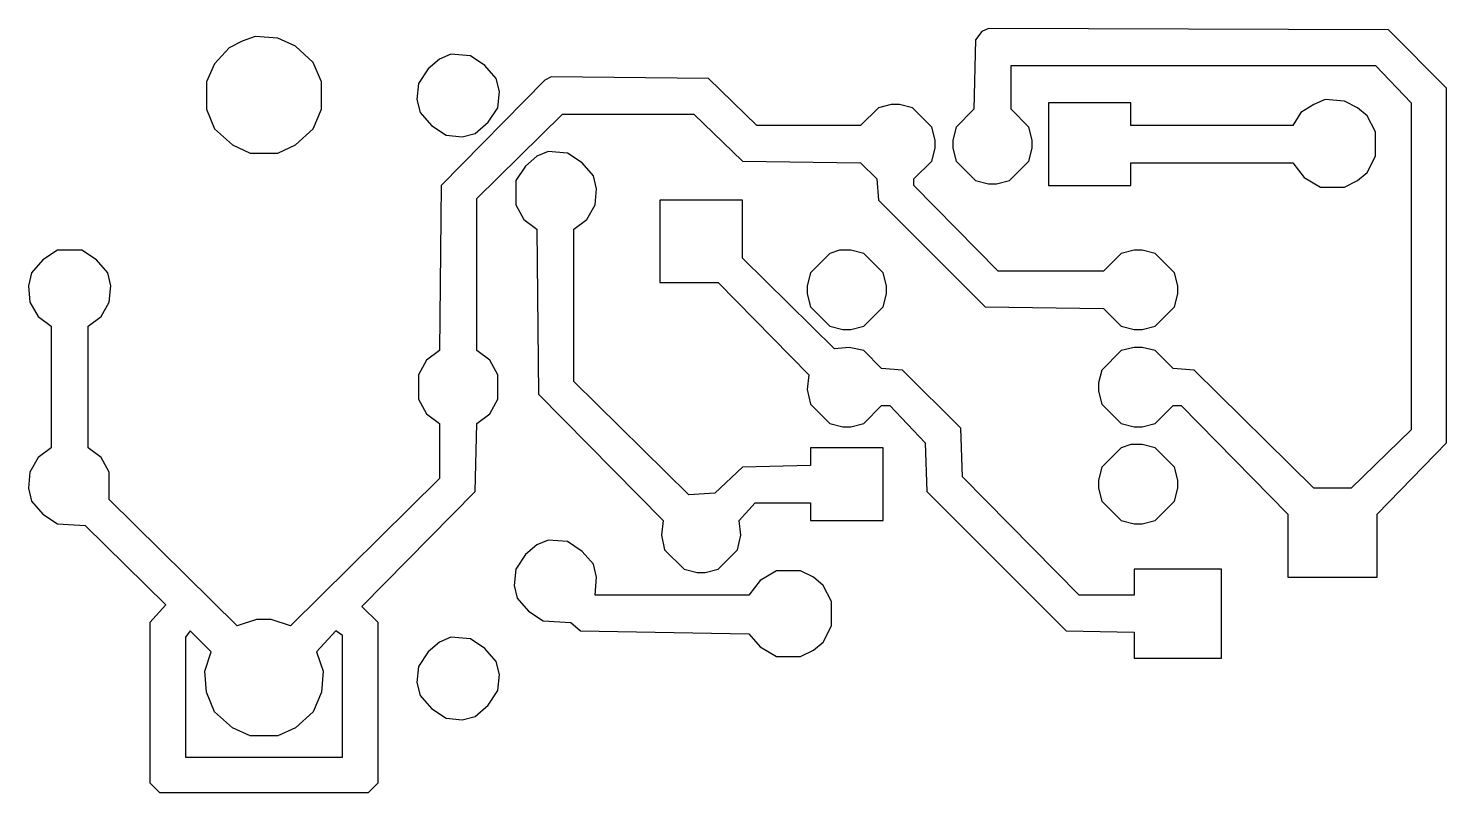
# Model space of a CAD drawing. Header units: millimetres. Extents: x 2.8 to 39.9, y 2.7 to 22.6.
import ezdxf

# ---------------------------------------------------------------- set-up
doc = ezdxf.new("R2010")
doc.units = ezdxf.units.MM
doc.layers.add('Default', color=70, linetype='Continuous')

msp = doc.modelspace()

# ---------------------------------------------------------------- linework, layer by layer
at = {"layer": 'Default'}
for points in [[(27.897667, 22.648333), (27.897667, 22.648333), (27.728333, 22.563667), (27.559, 22.352), (27.516667, 20.531667), (27.051, 20.066), (26.966333, 19.727333), (26.966333, 19.515667), (27.051, 19.177), (27.559, 18.669), (27.897667, 18.584333), (28.109333, 18.584333), (28.448, 18.669), (28.956, 19.177), (29.040667, 19.515667), (29.040667, 19.727333), (28.956, 20.066), (28.490333, 20.531667), (28.490333, 21.674667), (38.015333, 21.674667), (38.946667, 20.701), (38.946667, 12.149667), (37.380333, 10.625667), (36.406667, 10.625667), (33.274, 13.716), (32.723667, 13.758333), (32.258, 14.224), (31.919333, 14.308667), (31.707667, 14.308667), (31.369, 14.224), (30.861, 13.716), (30.776333, 13.377333), (30.776333, 13.165667), (30.861, 12.827), (31.369, 12.319), (31.707667, 12.234333), (31.919333, 12.234333), (32.258, 12.319), (32.723667, 12.784667), (32.935333, 12.784667), (35.729333, 9.948333), (35.729333, 8.297333), (38.057667, 8.297333), (38.057667, 9.948333), (39.878, 11.811), (39.878, 21.082), (38.354, 22.606), (27.897667, 22.648333)], [(8.720667, 22.436667), (8.720667, 22.436667), (8.382, 22.309667), (8.043333, 22.140333), (7.662333, 21.717), (7.450667, 21.251333), (7.450667, 20.531667), (7.662333, 20.023667), (8.128, 19.600333), (8.593667, 19.388667), (9.313333, 19.388667), (9.779, 19.600333), (10.244667, 20.023667), (10.456333, 20.531667), (10.456333, 21.251333), (10.244667, 21.759333), (9.779, 22.182667), (9.313333, 22.394333), (8.720667, 22.436667)], [(13.843, 21.971), (13.843, 21.971), (13.546667, 21.844), (13.250333, 21.59), (12.996333, 21.209), (12.954, 20.785667), (13.038667, 20.447), (13.335, 20.108333), (13.716, 19.854333), (14.139333, 19.812), (14.478, 19.896667), (14.816667, 20.193), (15.070667, 20.574), (15.113, 20.997333), (15.028333, 21.336), (14.732, 21.674667), (14.351, 21.928667), (13.843, 21.971)], [(16.467667, 21.378333), (16.467667, 21.378333), (16.298333, 21.293667), (13.589, 18.542), (13.546667, 14.224), (13.208, 13.97), (12.996333, 13.589), (12.996333, 12.954), (13.208, 12.573), (13.546667, 12.319), (13.546667, 10.879667), (9.652, 7.027333), (9.144, 7.196667), (8.763, 7.196667), (8.255, 7.027333), (4.910667, 10.329333), (4.910667, 11.049), (4.699, 11.43), (4.360333, 11.684), (4.360333, 14.859), (4.699, 15.113), (4.910667, 15.494), (4.953, 15.917333), (4.868333, 16.256), (4.572, 16.594667), (4.191, 16.848667), (3.556, 16.848667), (3.175, 16.594667), (2.878667, 16.256), (2.794, 15.917333), (2.836333, 15.494), (3.048, 15.113), (3.386667, 14.859), (3.386667, 11.684), (3.048, 11.43), (2.836333, 11.049), (2.794, 10.625667), (2.878667, 10.287), (3.175, 9.948333), (3.556, 9.694333), (4.275667, 9.652), (6.392333, 7.577667), (5.969, 7.112), (5.969, 2.921), (6.223, 2.667), (11.684, 2.667), (11.938, 2.921), (11.938, 7.112), (11.514667, 7.535333), (14.478, 10.541), (14.520333, 12.319), (14.859, 12.573), (15.070667, 12.954), (15.070667, 13.589), (14.859, 13.97), (14.520333, 14.224), (14.520333, 18.203333), (16.764, 20.404667), (20.193, 20.404667), (21.463, 19.177), (24.553333, 19.134667), (24.976667, 18.711333), (25.019, 18.161), (27.813, 15.367), (30.903333, 15.324667), (31.369, 14.859), (31.707667, 14.774333), (31.919333, 14.774333), (32.258, 14.859), (32.766, 15.367), (32.850667, 15.705667), (32.850667, 15.917333), (32.766, 16.256), (32.258, 16.764), (31.919333, 16.848667), (31.707667, 16.848667), (31.369, 16.764), (30.903333, 16.298333), (28.151667, 16.298333), (25.950333, 18.542), (25.950333, 18.711333), (26.416, 19.177), (26.500667, 19.515667), (26.500667, 19.727333), (26.416, 20.066), (25.908, 20.574), (25.569333, 20.658667), (25.357667, 20.658667), (25.019, 20.574), (24.553333, 20.108333), (21.844, 20.108333), (20.574, 21.336), (16.467667, 21.378333)], [(36.703, 20.785667), (36.703, 20.785667), (36.406667, 20.658667), (36.068, 20.447), (35.856333, 20.108333), (31.623, 20.108333), (31.623, 20.701), (29.464, 20.701), (29.464, 18.542), (31.623, 18.542), (31.623, 19.134667), (35.856333, 19.134667), (36.152667, 18.753667), (36.576, 18.499667), (37.211, 18.499667), (37.549667, 18.669), (37.803667, 18.880667), (38.015333, 19.304), (38.015333, 19.939), (37.803667, 20.362333), (37.549667, 20.574), (37.211, 20.743333), (36.703, 20.785667)], [(16.383, 19.431), (16.383, 19.431), (16.086667, 19.304), (15.790333, 19.05), (15.536333, 18.669), (15.536333, 18.034), (15.748, 17.653), (16.086667, 17.399), (16.129, 13.081), (19.388667, 9.779), (19.346333, 9.398), (19.431, 9.017), (19.939, 8.509), (20.277667, 8.424333), (20.489333, 8.424333), (20.828, 8.509), (21.336, 9.017), (21.420667, 9.398), (21.378333, 9.779), (21.801667, 10.244667), (23.241, 10.244667), (23.241, 9.779), (25.146, 9.779), (25.146, 11.684), (23.241, 11.684), (23.241, 11.218333), (21.463, 11.176), (20.743333, 10.498667), (20.066, 10.456333), (17.060333, 13.419667), (17.060333, 17.399), (17.399, 17.653), (17.610667, 18.034), (17.653, 18.457333), (17.568333, 18.796), (17.272, 19.134667), (16.891, 19.388667), (16.383, 19.431)], [(19.304, 18.161), (19.304, 18.161), (19.304, 16.002), (20.828, 16.002), (23.198667, 13.589), (23.156333, 13.208), (23.241, 12.827), (23.749, 12.319), (24.087667, 12.234333), (24.299333, 12.234333), (24.638, 12.319), (25.103667, 12.784667), (25.315333, 12.784667), (26.246667, 11.811), (26.289, 10.541), (29.929667, 6.900333), (31.707667, 6.858), (31.707667, 6.180667), (33.993667, 6.180667), (33.993667, 8.509), (31.707667, 8.509), (31.707667, 7.831667), (30.268333, 7.831667), (27.220333, 10.922), (27.178, 12.192), (25.654, 13.716), (25.103667, 13.758333), (24.638, 14.224), (24.257, 14.308667), (23.876, 14.266333), (21.463, 16.637), (21.463, 18.161), (19.304, 18.161)], [(24.003, 16.848667), (24.003, 16.848667), (23.749, 16.764), (23.241, 16.256), (23.156333, 15.917333), (23.156333, 15.705667), (23.241, 15.367), (23.749, 14.859), (24.087667, 14.774333), (24.299333, 14.774333), (24.638, 14.859), (25.146, 15.367), (25.230667, 15.705667), (25.230667, 15.917333), (25.146, 16.256), (24.638, 16.764), (24.299333, 16.848667), (24.003, 16.848667)], [(31.623, 11.768667), (31.623, 11.768667), (31.369, 11.684), (30.861, 11.176), (30.776333, 10.837333), (30.776333, 10.625667), (30.861, 10.287), (31.369, 9.779), (31.707667, 9.694333), (31.919333, 9.694333), (32.258, 9.779), (32.766, 10.287), (32.850667, 10.625667), (32.850667, 10.837333), (32.766, 11.176), (32.258, 11.684), (31.919333, 11.768667), (31.623, 11.768667)], [(16.383, 9.271), (16.383, 9.271), (16.086667, 9.144), (15.790333, 8.89), (15.536333, 8.509), (15.494, 8.085667), (15.578667, 7.747), (15.875, 7.408333), (16.256, 7.154333), (16.975667, 7.112), (17.229667, 6.900333), (21.632333, 6.815667), (21.928667, 6.477), (22.352, 6.223), (22.987, 6.223), (23.325667, 6.392333), (23.579667, 6.604), (23.791333, 7.027333), (23.791333, 7.662333), (23.579667, 8.085667), (23.325667, 8.297333), (22.987, 8.466667), (22.352, 8.466667), (21.928667, 8.212667), (21.632333, 7.831667), (17.610667, 7.831667), (17.653, 8.297333), (17.568333, 8.636), (17.272, 8.974667), (16.891, 9.228667), (16.383, 9.271)], [(7.027333, 6.900333), (7.027333, 6.900333), (6.900333, 6.731), (6.900333, 3.598333), (11.006667, 3.598333), (11.006667, 6.773333), (10.837333, 6.900333), (10.329333, 6.35), (10.498667, 5.842), (10.456333, 5.291667), (10.244667, 4.783667), (9.779, 4.360333), (9.313333, 4.148667), (8.593667, 4.148667), (8.128, 4.360333), (7.662333, 4.783667), (7.450667, 5.291667), (7.408333, 5.842), (7.577667, 6.35), (7.027333, 6.900333)], [(13.843, 6.731), (13.843, 6.731), (13.546667, 6.604), (13.250333, 6.35), (12.996333, 5.969), (12.954, 5.545667), (13.038667, 5.207), (13.335, 4.868333), (13.716, 4.614333), (14.139333, 4.572), (14.478, 4.656667), (14.816667, 4.953), (15.070667, 5.334), (15.113, 5.757333), (15.028333, 6.096), (14.732, 6.434667), (14.351, 6.688667), (13.843, 6.731)]]:
    msp.add_lwpolyline(points, dxfattribs=at)

doc.saveas('drawing.dxf')
